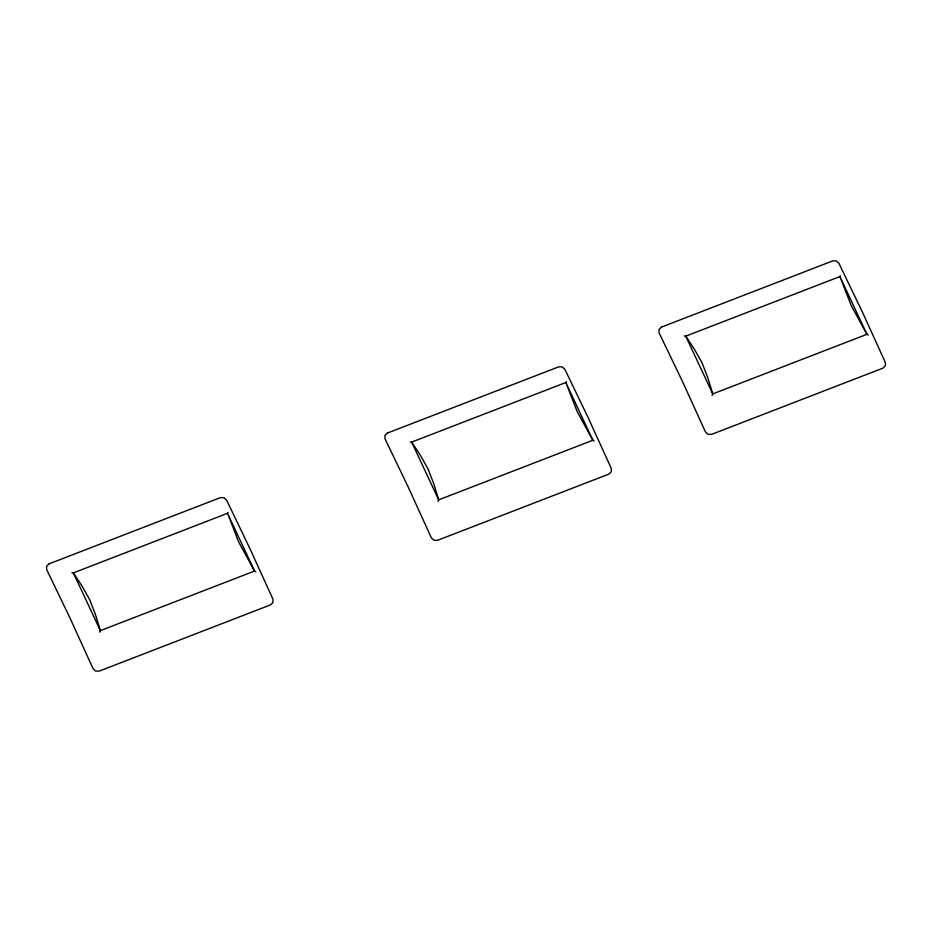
<?xml version="1.0" encoding="UTF-8"?>
<svg xmlns="http://www.w3.org/2000/svg" width="932" height="932" viewBox="0 0 932 932"><rect width="100%" height="100%" fill="white"/><g stroke="black" fill="none" stroke-linecap="round" stroke-linejoin="round"><path stroke-width="1.4" d="M99.701 632.164L100.376 630.638L95.553 614.899L89.763 599.812L82.039 586.03L73.36 572.9L71.904 572.772M438.005 501.381L438.692 499.855L433.869 484.116L428.079 469.029L420.355 455.247L411.664 442.118L410.208 441.989M712.083 395.424L712.77 393.91L707.947 378.159L702.157 363.072L694.433 349.29L685.742 336.161L684.286 336.033M227.99 512.425L227.525 513.299L73.36 572.9L100.376 630.638L254.553 571.048L255.787 571.817M566.307 381.642L565.841 382.516L411.664 442.118L438.692 499.855L592.857 440.253L594.103 441.034M840.384 275.686L839.918 276.559L685.742 336.161L712.77 393.91L866.935 334.308L868.181 335.077M49.058 563.86L46.6 566.237L46.705 569.638L70.145 618.324L93.037 668.628L95.658 671.063L99.246 671.098L270.548 604.88L273.006 602.491L272.901 599.101L250.009 548.797L226.569 500.111L223.96 497.676L220.36 497.641L49.058 563.86M387.374 433.077L384.916 435.454L385.021 438.856L408.461 487.541L431.353 537.846L433.974 540.269L437.562 540.315L608.864 474.097L611.322 471.709L611.217 468.307L588.325 418.014L564.885 369.328L562.264 366.893L558.676 366.858L387.374 433.077M661.452 327.12L658.994 329.509L659.099 332.899L682.539 381.596L705.431 431.889L708.04 434.324L711.64 434.359L882.942 368.14L885.4 365.763L885.295 362.362L862.391 312.057L838.963 263.372L836.342 260.937L832.754 260.902L661.452 327.12M866.935 334.308L851.184 305.463L839.918 276.559L866.935 334.308M592.857 440.253L577.106 411.408L565.841 382.516L592.857 440.253M254.553 571.048L238.79 542.203L227.525 513.299L254.553 571.048"/></g></svg>
